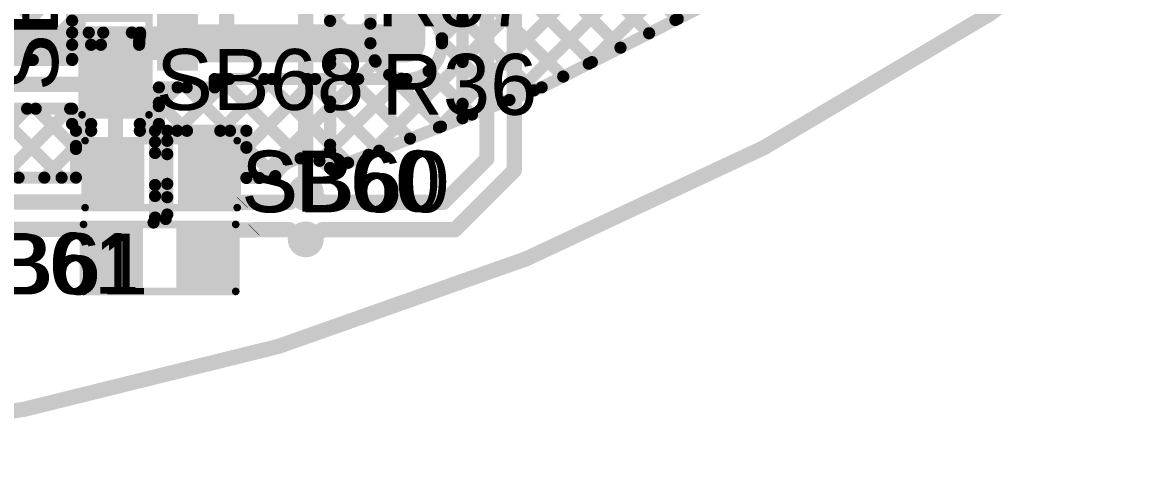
# Model space of a CAD drawing. Header units: millimetres. Extents: x -0.57 to 2.98, y -0.65 to 2.86.
# Drawn here: x 1.542 to 2.284, y -0.65 to -0.357 of the extents above; entities that cross this region are included whole.
import ezdxf

# ---------------------------------------------------------------- set-up
doc = ezdxf.new("R2010")
doc.units = ezdxf.units.MM
doc.header["$MEASUREMENT"] = 0
for name, color, linetype in [('BottomLayer', 5, 'Continuous'), ('BottomSolder', 6, 'Continuous'), ('Mechanical2', 216, 'Continuous'), ('TopLayer', 1, 'Continuous'), ('TopOverlay', 2, 'Continuous'), ('TopPaste', 8, 'Continuous'), ('TopSolder', 216, 'Continuous'), ('ViaHoleLayer', 16, 'Continuous')]:
    doc.layers.add(name, color=color, linetype=linetype)
doc.styles.add('Arial', font='', dxfattribs={"height": 0.2})
doc.styles.get('Arial').set_extended_font_data('Arial')

# ---------------------------------------------------------------- blocks, each defined once
blk = doc.blocks.new('SOLDER_BRIDGE_132')
at = {"layer": 'TopLayer'}
for points in [[(-0.045, -0.0175), (-0.045, 0.0175), (-0.015, 0.0175), (-0.015, -0.0175)], [(0.015, -0.0175), (0.015, 0.0175), (0.045, 0.0175), (0.045, -0.0175)]]:
    blk.add_hatch(color=1, dxfattribs=at).paths.add_polyline_path(points)
at = {"layer": 'TopPaste'}
for points in [[(-0.045, -0.0175), (-0.045, 0.0175), (-0.015, 0.0175), (-0.015, -0.0175)], [(0.015, -0.0175), (0.015, 0.0175), (0.045, 0.0175), (0.045, -0.0175)]]:
    blk.add_hatch(color=8, dxfattribs=at).paths.add_polyline_path(points)
at = {"layer": 'TopSolder'}
for points in [[(-0.049, -0.0215), (-0.049, 0.0215), (-0.011, 0.0215), (-0.011, -0.0215)], [(0.011, -0.0215), (0.011, 0.0215), (0.049, 0.0215), (0.049, -0.0215)]]:
    blk.add_hatch(color=216, dxfattribs=at).paths.add_polyline_path(points)
at = {"layer": 'TopOverlay', "const_width": 0.005}
for points in [[(-0.05, -0.022), (-0.05, 0.022)], [(0.05, 0.022), (-0.05, 0.022)], [(0.05, -0.022), (0.05, 0.022)], [(0.05, -0.022), (-0.05, -0.022)]]:
    blk.add_lwpolyline(points, dxfattribs=at)
at = {"layer": 'TopOverlay', "const_width": 0.0025}
for points in [[(-0.05125, 0.022, 1), (-0.04875, 0.022, 1)], [(-0.05125, 0.022, 1), (-0.04875, 0.022, 1)], [(0.04875, 0.022, 1), (0.05125, 0.022, 1)], [(0.04875, 0.022, 1), (0.05125, 0.022, 1)], [(-0.05125, -0.022, 1), (-0.04875, -0.022, 1)], [(-0.05125, -0.022, 1), (-0.04875, -0.022, 1)], [(0.04875, -0.022, 1), (0.05125, -0.022, 1)], [(0.04875, -0.022, 1), (0.05125, -0.022, 1)]]:
    blk.add_lwpolyline(points, format="xyb", close=True, dxfattribs=at)
blk = doc.blocks.new('SOLDER_BRIDGE_139')
at = {"layer": 'TopLayer'}
for points in [[(-0.045, -0.0175), (-0.045, 0.0175), (-0.015, 0.0175), (-0.015, -0.0175)], [(0.015, -0.0175), (0.015, 0.0175), (0.045, 0.0175), (0.045, -0.0175)]]:
    blk.add_hatch(color=1, dxfattribs=at).paths.add_polyline_path(points)
at = {"layer": 'TopPaste'}
for points in [[(-0.045, -0.0175), (-0.045, 0.0175), (-0.015, 0.0175), (-0.015, -0.0175)], [(0.015, -0.0175), (0.015, 0.0175), (0.045, 0.0175), (0.045, -0.0175)]]:
    blk.add_hatch(color=8, dxfattribs=at).paths.add_polyline_path(points)
at = {"layer": 'TopSolder'}
for points in [[(-0.049, -0.0215), (-0.049, 0.0215), (-0.011, 0.0215), (-0.011, -0.0215)], [(0.011, -0.0215), (0.011, 0.0215), (0.049, 0.0215), (0.049, -0.0215)]]:
    blk.add_hatch(color=216, dxfattribs=at).paths.add_polyline_path(points)
at = {"layer": 'TopOverlay', "const_width": 0.005}
for points in [[(-0.05, 0.022), (-0.05, -0.022)], [(0.05, 0.022), (-0.05, 0.022)], [(0.05, 0.022), (0.05, -0.022)], [(0.05, -0.022), (-0.05, -0.022)]]:
    blk.add_lwpolyline(points, dxfattribs=at)
at = {"layer": 'TopOverlay', "const_width": 0.0025}
for points in [[(-0.05125, 0.022, 1), (-0.04875, 0.022, 1)], [(-0.05125, 0.022, 1), (-0.04875, 0.022, 1)], [(0.04875, 0.022, 1), (0.05125, 0.022, 1)], [(0.04875, 0.022, 1), (0.05125, 0.022, 1)], [(-0.05125, -0.022, 1), (-0.04875, -0.022, 1)], [(-0.05125, -0.022, 1), (-0.04875, -0.022, 1)], [(0.04875, -0.022, 1), (0.05125, -0.022, 1)], [(0.04875, -0.022, 1), (0.05125, -0.022, 1)]]:
    blk.add_lwpolyline(points, format="xyb", close=True, dxfattribs=at)
at = {"layer": 'TopOverlay'}
blk.add_text('SB61', height=0.04, rotation=-180, dxfattribs=at).set_placement((0.144223, 0.023532))
blk = doc.blocks.new('SOLDER_BRIDGE_140')
at = {"layer": 'TopLayer'}
for points in [[(-0.045, -0.0175), (-0.045, 0.0175), (-0.015, 0.0175), (-0.015, -0.0175)], [(0.015, -0.0175), (0.015, 0.0175), (0.045, 0.0175), (0.045, -0.0175)]]:
    blk.add_hatch(color=1, dxfattribs=at).paths.add_polyline_path(points)
at = {"layer": 'TopPaste'}
for points in [[(-0.045, -0.0175), (-0.045, 0.0175), (-0.015, 0.0175), (-0.015, -0.0175)], [(0.015, -0.0175), (0.015, 0.0175), (0.045, 0.0175), (0.045, -0.0175)]]:
    blk.add_hatch(color=8, dxfattribs=at).paths.add_polyline_path(points)
at = {"layer": 'TopSolder'}
for points in [[(-0.049, -0.0215), (-0.049, 0.0215), (-0.011, 0.0215), (-0.011, -0.0215)], [(0.011, -0.0215), (0.011, 0.0215), (0.049, 0.0215), (0.049, -0.0215)]]:
    blk.add_hatch(color=216, dxfattribs=at).paths.add_polyline_path(points)
at = {"layer": 'TopOverlay', "const_width": 0.005}
for points in [[(-0.05, 0.022), (-0.05, -0.022)], [(0.05, 0.022), (-0.05, 0.022)], [(0.05, 0.022), (0.05, -0.022)], [(0.05, -0.022), (-0.05, -0.022)]]:
    blk.add_lwpolyline(points, dxfattribs=at)
at = {"layer": 'TopOverlay', "const_width": 0.0025}
for points in [[(-0.05125, 0.022, 1), (-0.04875, 0.022, 1)], [(-0.05125, 0.022, 1), (-0.04875, 0.022, 1)], [(0.04875, 0.022, 1), (0.05125, 0.022, 1)], [(0.04875, 0.022, 1), (0.05125, 0.022, 1)], [(-0.05125, -0.022, 1), (-0.04875, -0.022, 1)], [(-0.05125, -0.022, 1), (-0.04875, -0.022, 1)], [(0.04875, -0.022, 1), (0.05125, -0.022, 1)], [(0.04875, -0.022, 1), (0.05125, -0.022, 1)]]:
    blk.add_lwpolyline(points, format="xyb", close=True, dxfattribs=at)
at = {"layer": 'TopOverlay'}
blk.add_text('SB60', height=0.04, rotation=-180, dxfattribs=at).set_placement((-0.052765, 0.024532))
blk = doc.blocks.new('SOLDER_BRIDGE_148')
at = {"layer": 'TopLayer'}
for points in [[(-0.045, -0.0175), (-0.045, 0.0175), (-0.015, 0.0175), (-0.015, -0.0175)], [(0.015, -0.0175), (0.015, 0.0175), (0.045, 0.0175), (0.045, -0.0175)]]:
    blk.add_hatch(color=1, dxfattribs=at).paths.add_polyline_path(points)
at = {"layer": 'TopPaste'}
for points in [[(-0.045, -0.0175), (-0.045, 0.0175), (-0.015, 0.0175), (-0.015, -0.0175)], [(0.015, -0.0175), (0.015, 0.0175), (0.045, 0.0175), (0.045, -0.0175)]]:
    blk.add_hatch(color=8, dxfattribs=at).paths.add_polyline_path(points)
at = {"layer": 'TopSolder'}
for points in [[(-0.049, -0.0215), (-0.049, 0.0215), (-0.011, 0.0215), (-0.011, -0.0215)], [(0.011, -0.0215), (0.011, 0.0215), (0.049, 0.0215), (0.049, -0.0215)]]:
    blk.add_hatch(color=216, dxfattribs=at).paths.add_polyline_path(points)
at = {"layer": 'TopOverlay', "const_width": 0.005}
for points in [[(-0.05, 0.022), (-0.05, -0.022)], [(-0.05, 0.022), (0.05, 0.022)], [(0.05, 0.022), (0.05, -0.022)], [(-0.05, -0.022), (0.05, -0.022)]]:
    blk.add_lwpolyline(points, dxfattribs=at)
at = {"layer": 'TopOverlay', "const_width": 0.0025}
for points in [[(-0.05125, 0.022, 1), (-0.04875, 0.022, 1)], [(-0.05125, 0.022, 1), (-0.04875, 0.022, 1)], [(0.04875, 0.022, 1), (0.05125, 0.022, 1)], [(0.04875, 0.022, 1), (0.05125, 0.022, 1)], [(-0.05125, -0.022, 1), (-0.04875, -0.022, 1)], [(-0.05125, -0.022, 1), (-0.04875, -0.022, 1)], [(0.04875, -0.022, 1), (0.05125, -0.022, 1)], [(0.04875, -0.022, 1), (0.05125, -0.022, 1)]]:
    blk.add_lwpolyline(points, format="xyb", close=True, dxfattribs=at)
at = {"layer": 'TopOverlay'}
blk.add_text('SB52', height=0.04, dxfattribs=at).set_placement((-0.145216, -0.016792))

msp = doc.modelspace()

# ---------------------------------------------------------------- hatches: boundary and pattern name
at = {"layer": 'BottomLayer'}
h = msp.add_hatch(color=5, dxfattribs=at)
edge = h.paths.add_edge_path()
edge.add_arc((1.642, -0.371), 0.01181, 0, 360)
h = msp.add_hatch(color=5, dxfattribs=at)
edge = h.paths.add_edge_path()
edge.add_arc((1.794, -0.371), 0.01181, 0, 360)
h = msp.add_hatch(color=5, dxfattribs=at)
edge = h.paths.add_edge_path()
edge.add_arc((1.728, -0.46919), 0.01181, 0, 360)
h = msp.add_hatch(color=5, dxfattribs=at)
edge = h.paths.add_edge_path()
edge.add_arc((1.728, -0.49981), 0.01181, 0, 360)
at = {"layer": 'BottomSolder'}
h = msp.add_hatch(color=6, dxfattribs=at)
edge = h.paths.add_edge_path()
edge.add_arc((1.642, -0.371), 0.00791, 0, 360)
h = msp.add_hatch(color=6, dxfattribs=at)
edge = h.paths.add_edge_path()
edge.add_arc((1.794, -0.371), 0.00791, 0, 360)
h = msp.add_hatch(color=6, dxfattribs=at)
edge = h.paths.add_edge_path()
edge.add_arc((1.728, -0.46919), 0.00791, 0, 360)
h = msp.add_hatch(color=6, dxfattribs=at)
edge = h.paths.add_edge_path()
edge.add_arc((1.728, -0.49981), 0.00791, 0, 360)
at = {"layer": 'TopLayer'}
msp.add_hatch(color=1, dxfattribs=at).paths.add_polyline_path([(1.63016, -0.389), (1.65716, -0.389), (1.65716, -0.25272), (1.63016, -0.25272)])
h = msp.add_hatch(color=1, dxfattribs=at)
edge = h.paths.add_edge_path()
edge.add_arc((1.642, -0.371), 0.01181, 0, 360)
h = msp.add_hatch(color=1, dxfattribs=at)
edge = h.paths.add_edge_path()
edge.add_arc((1.794, -0.371), 0.01181, 0, 360)
h = msp.add_hatch(color=1, dxfattribs=at)
edge = h.paths.add_edge_path()
edge.add_arc((1.728, -0.46919), 0.01181, 0, 360)
h = msp.add_hatch(color=1, dxfattribs=at)
edge = h.paths.add_edge_path()
edge.add_arc((1.728, -0.49981), 0.01181, 0, 360)
at = {"layer": 'TopSolder'}
h = msp.add_hatch(color=216, dxfattribs=at)
edge = h.paths.add_edge_path()
edge.add_arc((1.642, -0.371), 0.00791, 0, 360)
h = msp.add_hatch(color=216, dxfattribs=at)
edge = h.paths.add_edge_path()
edge.add_arc((1.794, -0.371), 0.00791, 0, 360)
h = msp.add_hatch(color=216, dxfattribs=at)
edge = h.paths.add_edge_path()
edge.add_arc((1.728, -0.46919), 0.00791, 0, 360)
h = msp.add_hatch(color=216, dxfattribs=at)
edge = h.paths.add_edge_path()
edge.add_arc((1.728, -0.49981), 0.00791, 0, 360)
at = {"layer": 'ViaHoleLayer'}
h = msp.add_hatch(color=16, dxfattribs=at)
edge = h.paths.add_edge_path()
edge.add_arc((1.642, -0.371), 0.00591, 0, 360)
h = msp.add_hatch(color=16, dxfattribs=at)
edge = h.paths.add_edge_path()
edge.add_arc((1.794, -0.371), 0.00591, 0, 360)
h = msp.add_hatch(color=16, dxfattribs=at)
edge = h.paths.add_edge_path()
edge.add_arc((1.728, -0.46919), 0.00591, 0, 360)
h = msp.add_hatch(color=16, dxfattribs=at)
edge = h.paths.add_edge_path()
edge.add_arc((1.728, -0.49981), 0.00591, 0, 360)

# ---------------------------------------------------------------- linework, layer by layer
at = {"layer": 'BottomLayer'}
for points, const_width in [([(1.728, -0.46919), (1.728, -0.132)], 0.01), ([(1.744, -0.45293), (1.744, -0.132)], 0.008), ([(1.794, -0.371), (1.794, -0.174)], 0.025), ([(1.7705, -0.371), (1.7705, -0.174)], 0.008), ([(1.744, -0.35636), (1.7705, -0.32986)], 0.008), ([(1.8175, -0.371), (1.8175, -0.32485)], 0.008), ([(1.831, -0.42024), (1.831, -0.338)], 0.008), ([(1.847, -0.447), (1.847, -0.338)], 0.01), ([(1.8175, -0.3415), (1.831, -0.355)], 0.008), ([(1.865, -0.45446), (1.865, -0.34546)], 0.01), ([(1.744, -0.35285), (1.77333, -0.38218)], 0.008), ([(1.744, -0.38465), (1.7705, -0.35815)], 0.008), ([(1.8175, -0.36772), (1.831, -0.35422)], 0.008), ([(1.397, -0.371), (1.642, -0.371)], 0.022), ([(1.8175, -0.36978), (1.831, -0.38328)], 0.008), ([(1.744, -0.38114), (1.79653, -0.43366)], 0.008), ([(1.7692, -0.4443), (1.831, -0.3825)], 0.008), ([(1.744, -0.41293), (1.77385, -0.38309)], 0.008), ([(1.80874, -0.3893), (1.831, -0.41157)], 0.008), ([(1.744, -0.44122), (1.79092, -0.3943)], 0.008), ([(1.78282, -0.39167), (1.81689, -0.42574)], 0.008), ([(1.744, -0.40942), (1.77617, -0.44159)], 0.008), ([(1.81552, -0.42627), (1.831, -0.41078)], 0.008), ([(1.74483, -0.45379), (1.831, -0.42024)], 0.008), ([(1.744, -0.4377), (1.75581, -0.44951)], 0.008), ([(1.8185, -0.4755), (1.847, -0.447)], 0.01), ([(1.82596, -0.4935), (1.865, -0.45446)], 0.01), ([(1.728, -0.46919), (1.73223, -0.46919)], 0.01), ([(1.73223, -0.46919), (1.73854, -0.4755)], 0.01), ([(1.73854, -0.4755), (1.8185, -0.4755)], 0.01), ([(1.73223, -0.49981), (1.73854, -0.4935)], 0.01), ([(1.73854, -0.4935), (1.82596, -0.4935)], 0.01), ([(1.728, -0.49981), (1.73223, -0.49981)], 0.01)]:
    msp.add_lwpolyline(points, dxfattribs=dict(at, const_width=const_width))
for points, const_width in [([(1.742, -0.35636, 1), (1.746, -0.35636, 1)], 0.004), ([(1.7685, -0.35815, 1), (1.7725, -0.35815, 1)], 0.004), ([(1.829, -0.35422, 1), (1.833, -0.35422, 1)], 0.004), ([(1.829, -0.355, 1), (1.833, -0.355, 1)], 0.004), ([(1.6365, -0.371, 1), (1.6475, -0.371, 1)], 0.011), ([(1.78775, -0.371, 1), (1.80025, -0.371, 1)], 0.0125), ([(1.8155, -0.36772, 1), (1.8195, -0.36772, 1)], 0.004), ([(1.7685, -0.371, 1), (1.7725, -0.371, 1)], 0.004), ([(1.7685, -0.371, 1), (1.7725, -0.371, 1)], 0.004), ([(1.8155, -0.36978, 1), (1.8195, -0.36978, 1)], 0.004), ([(1.8155, -0.371, 1), (1.8195, -0.371, 1)], 0.004), ([(1.8155, -0.371, 1), (1.8195, -0.371, 1)], 0.004), ([(1.742, -0.38114, 1), (1.746, -0.38114, 1)], 0.004), ([(1.77133, -0.38218, 1), (1.77533, -0.38218, 1)], 0.004), ([(1.829, -0.3825, 1), (1.833, -0.3825, 1)], 0.004), ([(1.742, -0.38465, 1), (1.746, -0.38465, 1)], 0.004), ([(1.77185, -0.38309, 1), (1.77585, -0.38309, 1)], 0.004), ([(1.80674, -0.3893, 1), (1.81074, -0.3893, 1)], 0.004), ([(1.829, -0.38328, 1), (1.833, -0.38328, 1)], 0.004), ([(1.78082, -0.39167, 1), (1.78482, -0.39167, 1)], 0.004), ([(1.78892, -0.3943, 1), (1.79292, -0.3943, 1)], 0.004), ([(1.742, -0.40942, 1), (1.746, -0.40942, 1)], 0.004), ([(1.829, -0.41078, 1), (1.833, -0.41078, 1)], 0.004), ([(1.829, -0.41157, 1), (1.833, -0.41157, 1)], 0.004), ([(1.742, -0.41293, 1), (1.746, -0.41293, 1)], 0.004), ([(1.81352, -0.42627, 1), (1.81752, -0.42627, 1)], 0.004), ([(1.81489, -0.42574, 1), (1.81889, -0.42574, 1)], 0.004), ([(1.829, -0.42024, 1), (1.833, -0.42024, 1)], 0.004), ([(1.829, -0.42024, 1), (1.833, -0.42024, 1)], 0.004), ([(1.79453, -0.43366, 1), (1.79853, -0.43366, 1)], 0.004), ([(1.742, -0.4377, 1), (1.746, -0.4377, 1)], 0.004), ([(1.742, -0.44122, 1), (1.746, -0.44122, 1)], 0.004), ([(1.77417, -0.44159, 1), (1.77817, -0.44159, 1)], 0.004), ([(1.7672, -0.4443, 1), (1.7712, -0.4443, 1)], 0.004), ([(1.8445, -0.447, 1), (1.8495, -0.447, 1)], 0.005), ([(1.8445, -0.447, 1), (1.8495, -0.447, 1)], 0.005), ([(1.742, -0.45293, 1), (1.746, -0.45293, 1)], 0.004), ([(1.74283, -0.45379, 1), (1.74683, -0.45379, 1)], 0.004), ([(1.75381, -0.44951, 1), (1.75781, -0.44951, 1)], 0.004), ([(1.8625, -0.45446, 1), (1.8675, -0.45446, 1)], 0.005), ([(1.8625, -0.45446, 1), (1.8675, -0.45446, 1)], 0.005), ([(1.7255, -0.46919, 1), (1.7305, -0.46919, 1)], 0.005), ([(1.7255, -0.46919, 1), (1.7305, -0.46919, 1)], 0.005), ([(1.72973, -0.46919, 1), (1.73473, -0.46919, 1)], 0.005), ([(1.72973, -0.46919, 1), (1.73473, -0.46919, 1)], 0.005), ([(1.73604, -0.4755, 1), (1.74104, -0.4755, 1)], 0.005), ([(1.73604, -0.4755, 1), (1.74104, -0.4755, 1)], 0.005), ([(1.816, -0.4755, 1), (1.821, -0.4755, 1)], 0.005), ([(1.816, -0.4755, 1), (1.821, -0.4755, 1)], 0.005), ([(1.73604, -0.4935, 1), (1.74104, -0.4935, 1)], 0.005), ([(1.73604, -0.4935, 1), (1.74104, -0.4935, 1)], 0.005), ([(1.82346, -0.4935, 1), (1.82846, -0.4935, 1)], 0.005), ([(1.82346, -0.4935, 1), (1.82846, -0.4935, 1)], 0.005), ([(1.7255, -0.49981, 1), (1.7305, -0.49981, 1)], 0.005), ([(1.72973, -0.49981, 1), (1.73473, -0.49981, 1)], 0.005), ([(1.72973, -0.49981, 1), (1.73473, -0.49981, 1)], 0.005)]:
    msp.add_lwpolyline(points, format="xyb", close=True, dxfattribs=dict(at, const_width=const_width))
at = {"layer": 'BottomLayer', "const_width": 0.008}
msp.add_lwpolyline([(1.8175, -0.371, -1), (1.7705, -0.371)], format="xyb", dxfattribs=at)
at = {"layer": 'Mechanical2', "const_width": 0.01}
msp.add_lwpolyline([(1.75783, 2.80917, -6.230382), (0.64896, 2.81029)], format="xyb", dxfattribs=at)
at = {"layer": 'TopLayer'}
for points, const_width in [([(1.5745, -0.364), (1.5745, -0.313)], 0.008), ([(1.8173, -0.36792), (1.8705, -0.31471)], 0.008), ([(1.85395, -0.32138), (1.91597, -0.3834)], 0.008), ([(1.52037, -0.382), (1.5745, -0.32787)], 0.008), ([(1.7692, -0.4443), (1.88465, -0.32885)], 0.008), ([(1.81552, -0.42627), (1.90878, -0.333)], 0.008), ([(1.83508, -0.33079), (1.89716, -0.39287)], 0.008), ([(1.86183, -0.40824), (1.93707, -0.333)], 0.008), ([(1.883, -0.4), (2.01604, -0.333)], 0.008), ([(1.89381, -0.33295), (1.93478, -0.37392)], 0.008), ([(1.91393, -0.38442), (1.96535, -0.333)], 0.008), ([(1.92214, -0.333), (1.95359, -0.36445)], 0.008), ([(1.95042, -0.333), (1.9724, -0.35498)], 0.008), ([(1.97091, -0.35573), (1.99364, -0.333)], 0.008), ([(1.5325, -0.33934), (1.5745, -0.38134)], 0.008), ([(1.81952, -0.34352), (1.87796, -0.40196)], 0.008), ([(1.54866, -0.382), (1.5745, -0.35616)], 0.008), ([(1.52537, -0.3605), (1.54687, -0.382)], 0.008), ([(1.5745, -0.364), (1.61916, -0.364)], 0.008), ([(1.58544, -0.364), (1.59344, -0.372)], 0.008), ([(1.58694, -0.372), (1.59494, -0.364)], 0.008), ([(1.61373, -0.364), (1.6186, -0.36887)], 0.008), ([(1.642, -0.371), (1.794, -0.371)], 0.025), ([(1.5745, -0.372), (1.61852, -0.372)], 0.008), ([(1.5745, -0.382), (1.5745, -0.372)], 0.008), ([(1.81747, -0.36975), (1.8576, -0.40989)], 0.008), ([(1.42044, -0.382), (1.5745, -0.382)], 0.008), ([(1.80874, -0.3893), (1.83724, -0.41781)], 0.008), ([(1.35, -0.398), (1.598, -0.398)], 0.01), ([(1.603, -0.452), (1.603, -0.398)], 0.01), ([(1.64358, -0.4285), (1.67758, -0.3945)], 0.008), ([(1.66816, -0.3945), (1.794, -0.3945)], 0.008), ([(1.66816, -0.4), (1.66816, -0.3945)], 0.008), ([(1.67186, -0.4285), (1.70586, -0.3945)], 0.008), ([(1.67251, -0.3945), (1.72464, -0.44663)], 0.008), ([(1.689, -0.43965), (1.73415, -0.3945)], 0.008), ([(1.69743, -0.4595), (1.76243, -0.3945)], 0.008), ([(1.7008, -0.3945), (1.75581, -0.44951)], 0.008), ([(1.72908, -0.3945), (1.77617, -0.44159)], 0.008), ([(1.73699, -0.44822), (1.79072, -0.3945)], 0.008), ([(1.75737, -0.3945), (1.79653, -0.43366)], 0.008), ([(1.78565, -0.3945), (1.81689, -0.42574)], 0.008), ([(1.6315, -0.4), (1.66816, -0.4)], 0.008), ([(1.6315, -0.424), (1.6315, -0.4)], 0.008), ([(1.6315, -0.41229), (1.64379, -0.4)], 0.008), ([(1.64973, -0.4), (1.67823, -0.4285)], 0.008), ([(1.74483, -0.45379), (1.883, -0.4)], 0.008), ([(1.6315, -0.41006), (1.64994, -0.4285)], 0.008), ([(1.38604, -0.414), (1.5745, -0.414)], 0.008), ([(1.49402, -0.414), (1.53931, -0.45929)], 0.008), ([(1.49965, -0.45929), (1.54494, -0.414)], 0.008), ([(1.52231, -0.414), (1.5676, -0.45929)], 0.008), ([(1.52793, -0.45929), (1.57323, -0.414)], 0.008), ([(1.55059, -0.414), (1.577, -0.44041)], 0.008), ([(1.5745, -0.424), (1.5745, -0.414)], 0.008), ([(1.5745, -0.424), (1.587, -0.424)], 0.008), ([(1.619, -0.424), (1.6315, -0.424)], 0.008), ([(1.577, -0.4285), (1.587, -0.4285)], 0.008), ([(1.577, -0.45929), (1.577, -0.4285)], 0.008), ([(1.619, -0.4285), (1.629, -0.4285)], 0.008), ([(1.629, -0.4855), (1.629, -0.4285)], 0.008), ([(1.637, -0.4285), (1.689, -0.4285)], 0.008), ([(1.637, -0.4835), (1.637, -0.4285)], 0.008), ([(1.689, -0.4595), (1.689, -0.4285)], 0.008), ([(1.55622, -0.45929), (1.577, -0.43851)], 0.008), ([(1.629, -0.44308), (1.637, -0.43508)], 0.008), ([(1.629, -0.43584), (1.637, -0.44384)], 0.008), ([(1.689, -0.43927), (1.70798, -0.45825)], 0.008), ([(1.592, -0.468), (1.603, -0.457)], 0.01), ([(1.663, -0.457), (1.674, -0.468)], 0.01), ([(1.01625, -0.45929), (1.577, -0.45929)], 0.008), ([(1.629, -0.47136), (1.637, -0.46336)], 0.008), ([(1.629, -0.46413), (1.637, -0.47213)], 0.008), ([(1.689, -0.4595), (1.70735, -0.4595)], 0.008), ([(1.58731, -0.47529), (1.592, -0.47061)], 0.01), ([(1.592, -0.47061), (1.592, -0.468)], 0.01), ([(1.674, -0.47102), (1.674, -0.468)], 0.01), ([(1.674, -0.47102), (1.67869, -0.47571)], 0.01), ([(1.01625, -0.47529), (1.58731, -0.47529)], 0.01), ([(1.67869, -0.47571), (1.6864, -0.47571)], 0.01), ([(1.6864, -0.47571), (1.6866, -0.4755)], 0.01), ([(1.6866, -0.4755), (1.71746, -0.4755)], 0.01), ([(1.628, -0.48875), (1.636, -0.48643)], 0.008), ([(1.02371, -0.49329), (1.58631, -0.49329)], 0.01), ([(1.58631, -0.49329), (1.591, -0.49798)], 0.01), ([(1.673, -0.49839), (1.67769, -0.49371)], 0.01), ([(1.67769, -0.49371), (1.69385, -0.49371)], 0.01), ([(1.69385, -0.49371), (1.69406, -0.4935)], 0.01), ([(1.69406, -0.4935), (1.71746, -0.4935)], 0.01), ([(1.591, -0.501), (1.591, -0.49798)], 0.01), ([(1.591, -0.501), (1.602, -0.512)], 0.01), ([(1.662, -0.512), (1.673, -0.501)], 0.01), ([(1.673, -0.501), (1.673, -0.49839)], 0.01)]:
    msp.add_lwpolyline(points, dxfattribs=dict(at, const_width=const_width))
at = {"layer": 'TopLayer', "const_width": 0.008}
for points in [[(1.80626, -0.35095, -0.261162), (1.8175, -0.371)], [(1.61852, -0.372, -0.069992), (1.61916, -0.36548)], [(1.8175, -0.371, -0.414214), (1.794, -0.3945)], [(1.70735, -0.4595, -0.533907), (1.74483, -0.45379)]]:
    msp.add_lwpolyline(points, format="xyb", dxfattribs=at)
at = {"layer": 'TopLayer'}
for points, const_width in [([(1.5725, -0.35616, 1), (1.5765, -0.35616, 1)], 0.004), ([(1.96891, -0.35573, 1), (1.97291, -0.35573, 1)], 0.004), ([(1.9704, -0.35498, 1), (1.9744, -0.35498, 1)], 0.004), ([(1.5725, -0.364, 1), (1.5765, -0.364, 1)], 0.004), ([(1.5725, -0.364, 1), (1.5765, -0.364, 1)], 0.004), ([(1.58344, -0.364, 1), (1.58744, -0.364, 1)], 0.004), ([(1.59294, -0.364, 1), (1.59694, -0.364, 1)], 0.004), ([(1.61173, -0.364, 1), (1.61573, -0.364, 1)], 0.004), ([(1.61716, -0.364, 1), (1.62116, -0.364, 1)], 0.004), ([(1.61716, -0.36548, 1), (1.62116, -0.36548, 1)], 0.004), ([(1.63575, -0.371, 1), (1.64825, -0.371, 1)], 0.0125), ([(1.78775, -0.371, 1), (1.80025, -0.371, 1)], 0.0125), ([(1.95159, -0.36445, 1), (1.95559, -0.36445, 1)], 0.004), ([(1.5725, -0.372, 1), (1.5765, -0.372, 1)], 0.004), ([(1.5725, -0.372, 1), (1.5765, -0.372, 1)], 0.004), ([(1.58494, -0.372, 1), (1.58894, -0.372, 1)], 0.004), ([(1.59144, -0.372, 1), (1.59544, -0.372, 1)], 0.004), ([(1.61652, -0.372, 1), (1.62052, -0.372, 1)], 0.004), ([(1.61652, -0.372, 1), (1.62052, -0.372, 1)], 0.004), ([(1.6166, -0.36887, 1), (1.6206, -0.36887, 1)], 0.004), ([(1.8153, -0.36792, 1), (1.8193, -0.36792, 1)], 0.004), ([(1.81547, -0.36975, 1), (1.81947, -0.36975, 1)], 0.004), ([(1.8155, -0.371, 1), (1.8195, -0.371, 1)], 0.004), ([(1.8155, -0.371, 1), (1.8195, -0.371, 1)], 0.004), ([(1.93278, -0.37392, 1), (1.93678, -0.37392, 1)], 0.004), ([(1.54487, -0.382, 1), (1.54887, -0.382, 1)], 0.004), ([(1.54666, -0.382, 1), (1.55066, -0.382, 1)], 0.004), ([(1.5725, -0.38134, 1), (1.5765, -0.38134, 1)], 0.004), ([(1.5725, -0.382, 1), (1.5765, -0.382, 1)], 0.004), ([(1.5725, -0.382, 1), (1.5765, -0.382, 1)], 0.004), ([(1.80674, -0.3893, 1), (1.81074, -0.3893, 1)], 0.004), ([(1.91193, -0.38442, 1), (1.91593, -0.38442, 1)], 0.004), ([(1.91397, -0.3834, 1), (1.91797, -0.3834, 1)], 0.004), ([(1.5955, -0.398, 1), (1.6005, -0.398, 1)], 0.005), ([(1.6005, -0.398, 1), (1.6055, -0.398, 1)], 0.005), ([(1.66616, -0.3945, 1), (1.67016, -0.3945, 1)], 0.004), ([(1.66616, -0.3945, 1), (1.67016, -0.3945, 1)], 0.004), ([(1.67051, -0.3945, 1), (1.67451, -0.3945, 1)], 0.004), ([(1.67558, -0.3945, 1), (1.67958, -0.3945, 1)], 0.004), ([(1.6988, -0.3945, 1), (1.7028, -0.3945, 1)], 0.004), ([(1.70386, -0.3945, 1), (1.70786, -0.3945, 1)], 0.004), ([(1.72708, -0.3945, 1), (1.73108, -0.3945, 1)], 0.004), ([(1.73215, -0.3945, 1), (1.73615, -0.3945, 1)], 0.004), ([(1.75537, -0.3945, 1), (1.75937, -0.3945, 1)], 0.004), ([(1.76043, -0.3945, 1), (1.76443, -0.3945, 1)], 0.004), ([(1.78365, -0.3945, 1), (1.78765, -0.3945, 1)], 0.004), ([(1.78872, -0.3945, 1), (1.79272, -0.3945, 1)], 0.004), ([(1.792, -0.3945, 1), (1.796, -0.3945, 1)], 0.004), ([(1.792, -0.3945, 1), (1.796, -0.3945, 1)], 0.004), ([(1.89516, -0.39287, 1), (1.89916, -0.39287, 1)], 0.004), ([(1.6295, -0.4, 1), (1.6335, -0.4, 1)], 0.004), ([(1.6295, -0.4, 1), (1.6335, -0.4, 1)], 0.004), ([(1.64179, -0.4, 1), (1.64579, -0.4, 1)], 0.004), ([(1.64773, -0.4, 1), (1.65173, -0.4, 1)], 0.004), ([(1.66616, -0.4, 1), (1.67016, -0.4, 1)], 0.004), ([(1.66616, -0.4, 1), (1.67016, -0.4, 1)], 0.004), ([(1.87596, -0.40196, 1), (1.87996, -0.40196, 1)], 0.004), ([(1.881, -0.4, 1), (1.885, -0.4, 1)], 0.004), ([(1.881, -0.4, 1), (1.885, -0.4, 1)], 0.004), ([(1.6295, -0.41006, 1), (1.6335, -0.41006, 1)], 0.004), ([(1.8556, -0.40989, 1), (1.8596, -0.40989, 1)], 0.004), ([(1.85983, -0.40824, 1), (1.86383, -0.40824, 1)], 0.004), ([(1.54294, -0.414, 1), (1.54694, -0.414, 1)], 0.004), ([(1.54859, -0.414, 1), (1.55259, -0.414, 1)], 0.004), ([(1.57123, -0.414, 1), (1.57523, -0.414, 1)], 0.004), ([(1.5725, -0.414, 1), (1.5765, -0.414, 1)], 0.004), ([(1.5725, -0.414, 1), (1.5765, -0.414, 1)], 0.004), ([(1.6295, -0.41229, 1), (1.6335, -0.41229, 1)], 0.004), ([(1.83524, -0.41781, 1), (1.83924, -0.41781, 1)], 0.004), ([(1.5725, -0.424, 1), (1.5765, -0.424, 1)], 0.004), ([(1.5725, -0.424, 1), (1.5765, -0.424, 1)], 0.004), ([(1.585, -0.424, 1), (1.589, -0.424, 1)], 0.004), ([(1.617, -0.424, 1), (1.621, -0.424, 1)], 0.004), ([(1.6295, -0.424, 1), (1.6335, -0.424, 1)], 0.004), ([(1.6295, -0.424, 1), (1.6335, -0.424, 1)], 0.004), ([(1.81352, -0.42627, 1), (1.81752, -0.42627, 1)], 0.004), ([(1.81489, -0.42574, 1), (1.81889, -0.42574, 1)], 0.004), ([(1.575, -0.4285, 1), (1.579, -0.4285, 1)], 0.004), ([(1.575, -0.4285, 1), (1.579, -0.4285, 1)], 0.004), ([(1.585, -0.4285, 1), (1.589, -0.4285, 1)], 0.004), ([(1.617, -0.4285, 1), (1.621, -0.4285, 1)], 0.004), ([(1.627, -0.4285, 1), (1.631, -0.4285, 1)], 0.004), ([(1.627, -0.4285, 1), (1.631, -0.4285, 1)], 0.004), ([(1.635, -0.4285, 1), (1.639, -0.4285, 1)], 0.004), ([(1.635, -0.4285, 1), (1.639, -0.4285, 1)], 0.004), ([(1.64158, -0.4285, 1), (1.64558, -0.4285, 1)], 0.004), ([(1.64794, -0.4285, 1), (1.65194, -0.4285, 1)], 0.004), ([(1.66986, -0.4285, 1), (1.67386, -0.4285, 1)], 0.004), ([(1.67623, -0.4285, 1), (1.68023, -0.4285, 1)], 0.004), ([(1.687, -0.4285, 1), (1.691, -0.4285, 1)], 0.004), ([(1.687, -0.4285, 1), (1.691, -0.4285, 1)], 0.004), ([(1.79453, -0.43366, 1), (1.79853, -0.43366, 1)], 0.004), ([(1.575, -0.43851, 1), (1.579, -0.43851, 1)], 0.004), ([(1.575, -0.44041, 1), (1.579, -0.44041, 1)], 0.004), ([(1.627, -0.43584, 1), (1.631, -0.43584, 1)], 0.004), ([(1.635, -0.43508, 1), (1.639, -0.43508, 1)], 0.004), ([(1.687, -0.43927, 1), (1.691, -0.43927, 1)], 0.004), ([(1.687, -0.43965, 1), (1.691, -0.43965, 1)], 0.004), ([(1.77417, -0.44159, 1), (1.77817, -0.44159, 1)], 0.004), ([(1.627, -0.44308, 1), (1.631, -0.44308, 1)], 0.004), ([(1.635, -0.44384, 1), (1.639, -0.44384, 1)], 0.004), ([(1.72264, -0.44663, 1), (1.72664, -0.44663, 1)], 0.004), ([(1.73499, -0.44822, 1), (1.73899, -0.44822, 1)], 0.004), ([(1.7672, -0.4443, 1), (1.7712, -0.4443, 1)], 0.004), ([(1.6005, -0.452, 1), (1.6055, -0.452, 1)], 0.005), ([(1.6005, -0.457, 1), (1.6055, -0.457, 1)], 0.005), ([(1.6605, -0.457, 1), (1.6655, -0.457, 1)], 0.005), ([(1.74283, -0.45379, 1), (1.74683, -0.45379, 1)], 0.004), ([(1.74283, -0.45379, 1), (1.74683, -0.45379, 1)], 0.004), ([(1.75381, -0.44951, 1), (1.75781, -0.44951, 1)], 0.004), ([(1.53731, -0.45929, 1), (1.54131, -0.45929, 1)], 0.004), ([(1.55422, -0.45929, 1), (1.55822, -0.45929, 1)], 0.004), ([(1.5656, -0.45929, 1), (1.5696, -0.45929, 1)], 0.004), ([(1.575, -0.45929, 1), (1.579, -0.45929, 1)], 0.004), ([(1.575, -0.45929, 1), (1.579, -0.45929, 1)], 0.004), ([(1.627, -0.46413, 1), (1.631, -0.46413, 1)], 0.004), ([(1.635, -0.46336, 1), (1.639, -0.46336, 1)], 0.004), ([(1.687, -0.4595, 1), (1.691, -0.4595, 1)], 0.004), ([(1.687, -0.4595, 1), (1.691, -0.4595, 1)], 0.004), ([(1.69543, -0.4595, 1), (1.69943, -0.4595, 1)], 0.004), ([(1.70535, -0.4595, 1), (1.70935, -0.4595, 1)], 0.004), ([(1.70535, -0.4595, 1), (1.70935, -0.4595, 1)], 0.004), ([(1.70598, -0.45825, 1), (1.70998, -0.45825, 1)], 0.004), ([(1.5895, -0.468, 1), (1.5945, -0.468, 1)], 0.005), ([(1.5895, -0.468, 1), (1.5945, -0.468, 1)], 0.005), ([(1.5895, -0.47061, 1), (1.5945, -0.47061, 1)], 0.005), ([(1.5895, -0.47061, 1), (1.5945, -0.47061, 1)], 0.005), ([(1.627, -0.47136, 1), (1.631, -0.47136, 1)], 0.004), ([(1.6715, -0.468, 1), (1.6765, -0.468, 1)], 0.005), ([(1.6715, -0.468, 1), (1.6765, -0.468, 1)], 0.005), ([(1.6715, -0.47102, 1), (1.6765, -0.47102, 1)], 0.005), ([(1.6715, -0.47102, 1), (1.6765, -0.47102, 1)], 0.005), ([(1.58481, -0.47529, 1), (1.58981, -0.47529, 1)], 0.005), ([(1.58481, -0.47529, 1), (1.58981, -0.47529, 1)], 0.005), ([(1.635, -0.47213, 1), (1.639, -0.47213, 1)], 0.004), ([(1.67619, -0.47571, 1), (1.68119, -0.47571, 1)], 0.005), ([(1.67619, -0.47571, 1), (1.68119, -0.47571, 1)], 0.005), ([(1.6839, -0.47571, 1), (1.6889, -0.47571, 1)], 0.005), ([(1.6839, -0.47571, 1), (1.6889, -0.47571, 1)], 0.005), ([(1.6841, -0.4755, 1), (1.6891, -0.4755, 1)], 0.005), ([(1.6841, -0.4755, 1), (1.6891, -0.4755, 1)], 0.005), ([(1.71496, -0.4755, 1), (1.71996, -0.4755, 1)], 0.005), ([(1.627, -0.4855, 1), (1.631, -0.4855, 1)], 0.004), ([(1.634, -0.48643, 1), (1.638, -0.48643, 1)], 0.004), ([(1.635, -0.4835, 1), (1.639, -0.4835, 1)], 0.004), ([(1.58381, -0.49329, 1), (1.58881, -0.49329, 1)], 0.005), ([(1.58381, -0.49329, 1), (1.58881, -0.49329, 1)], 0.005), ([(1.626, -0.48875, 1), (1.63, -0.48875, 1)], 0.004), ([(1.67519, -0.49371, 1), (1.68019, -0.49371, 1)], 0.005), ([(1.67519, -0.49371, 1), (1.68019, -0.49371, 1)], 0.005), ([(1.69135, -0.49371, 1), (1.69635, -0.49371, 1)], 0.005), ([(1.69135, -0.49371, 1), (1.69635, -0.49371, 1)], 0.005), ([(1.69156, -0.4935, 1), (1.69656, -0.4935, 1)], 0.005), ([(1.69156, -0.4935, 1), (1.69656, -0.4935, 1)], 0.005), ([(1.71496, -0.4935, 1), (1.71996, -0.4935, 1)], 0.005), ([(1.5885, -0.49798, 1), (1.5935, -0.49798, 1)], 0.005), ([(1.5885, -0.49798, 1), (1.5935, -0.49798, 1)], 0.005), ([(1.5885, -0.501, 1), (1.5935, -0.501, 1)], 0.005), ([(1.5885, -0.501, 1), (1.5935, -0.501, 1)], 0.005), ([(1.6705, -0.49839, 1), (1.6755, -0.49839, 1)], 0.005), ([(1.6705, -0.49839, 1), (1.6755, -0.49839, 1)], 0.005), ([(1.6705, -0.501, 1), (1.6755, -0.501, 1)], 0.005), ([(1.6705, -0.501, 1), (1.6755, -0.501, 1)], 0.005), ([(1.5995, -0.512, 1), (1.6045, -0.512, 1)], 0.005), ([(1.6595, -0.512, 1), (1.6645, -0.512, 1)], 0.005)]:
    msp.add_lwpolyline(points, format="xyb", close=True, dxfattribs=dict(at, const_width=const_width))
at = {"layer": 'TopOverlay', "const_width": 0.01}
for points in [[(1.676, -0.367), (1.676, -0.353)], [(1.676, -0.367), (1.681, -0.372)], [(1.681, -0.372), (1.768, -0.372)], [(1.768, -0.372), (1.78, -0.384)]]:
    msp.add_lwpolyline(points, dxfattribs=at)
at = {"layer": 'TopOverlay', "const_width": 0.005}
for points in [[(1.6735, -0.353, 1), (1.6785, -0.353, 1)], [(1.6735, -0.367, 1), (1.6785, -0.367, 1)], [(1.6735, -0.367, 1), (1.6785, -0.367, 1)], [(1.6785, -0.372, 1), (1.6835, -0.372, 1)], [(1.6785, -0.372, 1), (1.6835, -0.372, 1)], [(1.7655, -0.372, 1), (1.7705, -0.372, 1)], [(1.7655, -0.372, 1), (1.7705, -0.372, 1)], [(1.7775, -0.384, 1), (1.7825, -0.384, 1)]]:
    msp.add_lwpolyline(points, format="xyb", close=True, dxfattribs=at)

# ---------------------------------------------------------------- block references
for name, p, rotation in [('SOLDER_BRIDGE_148', (1.548, -0.257), 90), ('SOLDER_BRIDGE_132', (1.603, -0.368), 270), ('SOLDER_BRIDGE_140', (1.633, -0.457), 180), ('SOLDER_BRIDGE_139', (1.632, -0.512), 180)]:
    msp.add_blockref(name, p, dxfattribs=dict(rotation=rotation))

# ---------------------------------------------------------------- texts
at = {"layer": 'TopOverlay', "style": 'Arial'}
msp.add_text('SB52', height=0.04, rotation=90, dxfattribs=at).set_placement((1.56526, -0.40222))
for s, p in [('R37', (1.77468, -0.35999)), ('SB68', (1.62969, -0.41479)), ('R36', (1.77768, -0.41799)), ('SB60', (1.68577, -0.482)), ('SB61', (1.48778, -0.536))]:
    msp.add_text(s, height=0.04, dxfattribs=at).set_placement(p)

doc.saveas('drawing.dxf')
